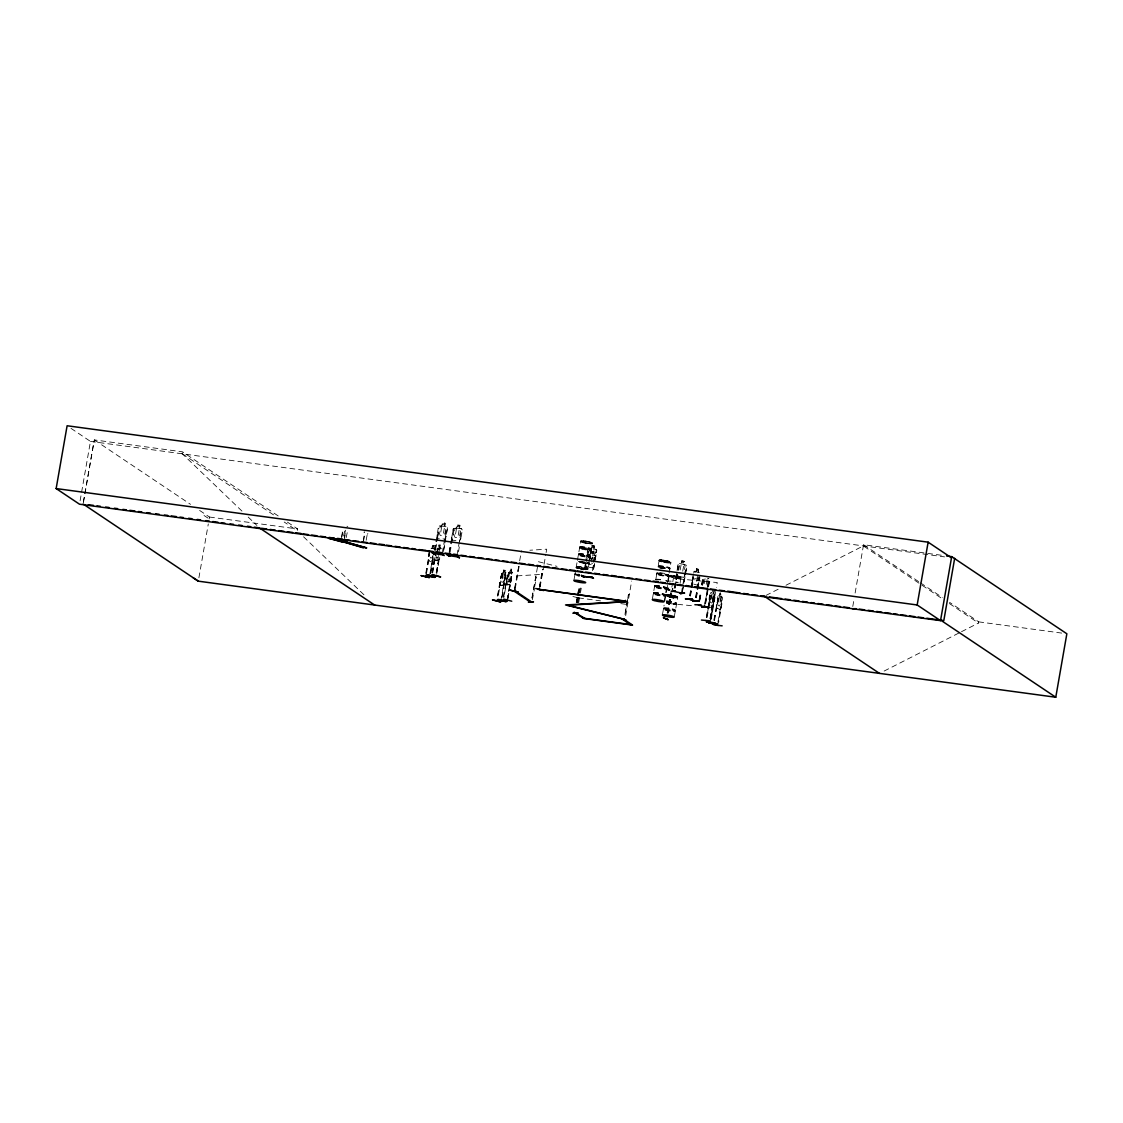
<?xml version="1.0" encoding="UTF-8"?>
<svg xmlns="http://www.w3.org/2000/svg" width="1123" height="1123" viewBox="0 0 1123 1123"><rect width="100%" height="100%" fill="white"/><g stroke="black" fill="none" stroke-linecap="round" stroke-linejoin="round"><path stroke-width="0.75" stroke-dasharray="5 3.75" d="M502.121 597.352L505.996 572.66L503.75 585.097L500.184 585.35L500.198 582.318M708.95 601.83L708.852 605.1C709.483 601.142 707.841 588.705 714.691 594.221L710.929 619.082M720.054 609.564L721.022 606.659L720.054 609.564L716.334 608.09L717.878 596.495M589.477 561.065L592.593 543.097M656.758 573.937L655.748 579.875M664.184 601.268L667.525 582.205M577.84 568.659A6.022 0.786 9.9 0 1 579.749 567.691A6.022 0.786 9.9 0 1 587.947 569.824L589.252 562.904L584.03 562.763M662.079 561.584L659.061 560.18M673 597.478C675.246 598.573 661.096 595.387 667.567 594.755M674.291 616.653L677.731 597.562M579.271 574.709A6.008 0.786 9.9 0 0 574.892 574.737L575.102 573.572M576.113 567.733L577.264 561.079M342.403 532.695L341.392 539.124L342.403 532.695A2.148 1.32 -74.2 0 1 343.259 529.41L343.259 529.41M345.266 532.723L344.143 540.809L345.266 532.723A2.148 1.32 -74.2 0 1 345.505 530.196M363.417 541.047L364.371 534.127A3.215 2.007 -74 0 1 364.315 531.951M363.557 541.104L364.526 534.169A3.215 2.007 -74 0 1 364.161 531.909M80.098 500.816L90.458 441.395L68.489 426.684M83.341 502.276L93.925 441.676M83.439 502.332L94.332 439.907L182.473 451.825L278.686 516.271M241.964 511.091L182.151 453.65L182.473 451.825M198.897 577.798L208.302 523.936M209.173 518.882L209.496 517.043L197.83 509.238M287.432 522.125L297.637 528.961L297.314 530.8L284.217 522.027M425.799 573.306L429.309 553.218M426.094 573.39L430.263 549.751C426.712 553.513 429.014 568.87 433.338 557.724M426.515 573.362L429.73 554.93M432.004 548.557C428.017 548.768 437.563 548.235 433.464 548.445L434.011 545.357L434.082 549.554M429.435 576.394L432.945 556.306M430.306 573.123L433.225 556.376M430.446 573.025L433.366 556.278M434.475 550.312L438.503 526.645L441.704 525.957M430.727 573.095L433.646 556.348M435.219 550.368L437.254 538.647L435.303 550.424M437.549 536.976L439.009 528.596L438.279 528.54M437.633 537.033L439.107 528.652M431.962 572.842L434.882 556.096M432.243 572.912L436.3 549.231L437.142 548.136L440.792 548.024C441.493 550.579 441.016 546.508 439.584 548.066M432.383 572.814L435.864 552.586M432.678 572.884L435.598 556.138M436.468 553.569L438.195 548.178M443.459 551.533L447.558 527.894L446.772 526.645C442.069 527.768 448.175 520.904 442.237 522.869L441.816 526.097L440.132 526.926L439.121 532.695L440.188 535.362L443.009 535.741L444.947 533.481L445.943 527.712L444.624 526.476L445.129 523.36M436.047 560.531L436.215 555.015M437.268 553.527L438.616 544.964L440.286 544.894L439.753 547.982M437.521 560.447L438.489 554.888M438.742 553.442L440.202 544.866M436.215 572.59L439.135 555.843M436.496 572.66L439.416 555.913M436.65 572.562L439.275 557.485M436.636 574.302L439.556 557.555M442.251 553.035L446.336 529.593L447.165 529.705M443.669 549.807L447.417 527.908L446.701 526.743L439.781 525.803L438.588 526.701M449.172 552.263L451.221 540.542M451.502 538.858L453.285 528.638L456.514 527.978L457.019 524.862L460.065 525.297L459.405 528.47L460.725 529.705L459.728 535.474L457.791 537.749L454.983 537.37L453.903 534.688L454.913 528.919L456.598 528.091L457.103 524.988M449.256 552.319L450.716 543.939M451.011 542.269L453.383 528.694L454.59 527.824L461.511 528.765L462.339 529.902L460.584 540.135M450.084 552.432L453.889 530.66L453.06 530.547M457.033 555.043L461.132 531.586L461.96 531.698M458.535 551.856L459.321 546.775M497.475 595.906L500.984 575.804L501.7 575.846L498.191 595.948M497.77 595.976L501.56 573.993L502.29 572.856L505.996 572.66M497.91 595.878L501.686 574.05M503.834 569.712C501.293 579.524 506.262 561.907 504.873 572.828L505.476 573.811L500.816 600.665M501.686 597.38L505.631 575.509M503.343 597.099L507.568 575.299L504.059 597.141M508.438 572.477L512.214 572.183L511.077 581.546L510.053 584.648L506.333 584.858L508.522 572.393L507.736 573.53M503.623 597.169L507.68 573.488M510.67 579.103L509.449 581.63L507.961 581.714L508.607 573.516L509.996 569.221L511.667 569.15L508.901 584.718M507.428 584.802L510.123 569.347M510.979 572.337L511.512 569.235M507.02 600.201L511.681 573.334L511.063 572.351M507.596 598.601L511.835 575.046L507.736 598.503M508.031 598.573L512.214 572.183M514.545 588.55L518.91 565.936M514.825 588.62L519.388 562.483M519.682 560.812L521.437 550.761M515.26 588.592L519.205 566.006L518.489 565.964M531.923 597.969L535.741 576.983M532.091 597.969L537.819 565.08M532.372 599.78L534.52 588.466M534.632 586.866L536.485 577.18L535.573 576.997M539.377 587.006L542.479 569.249M539.658 587.076L542.76 569.319M539.812 586.978L542.914 569.221M540.093 587.048L543.785 565.936M544.079 564.265L545.834 554.215M546.115 552.544L546.704 549.189L529.859 550.242M573.951 580.142L574.906 574.667A6.008 0.786 9.9 0 0 579.3 576.253M575.088 573.572L575.594 570.681M577.404 560.391L580.788 541.075M583.693 540.907L580.619 541.132L582.444 542.156A6.022 0.786 9.9 0 1 585.097 541.286L585.827 541.904L585.041 541.707A5.98 0.786 9.9 0 0 582.43 542.521A5.98 0.786 9.9 0 0 592.284 543.855A5.98 0.786 9.9 0 0 585.055 541.651L585.644 541.525M576.239 602.265L578.949 587.736L576.408 602.251M576.983 602.447L579.679 587.919L578.78 587.75M587.441 543.364L587.792 543.069M577.152 602.447L580.015 586.052M577.882 602.63L579.201 594.502M579.566 592.944L580.661 586.178M586.95 543.378L588.634 543.63L587.287 543.265M584.283 569.642L587.736 549.315L589.014 548.389L596.018 549.344L596.79 550.579L593.281 570.863L596.65 550.579M578.71 602.742L580.044 594.614M580.409 593.056L581.251 588.213L580.423 588.101M585.027 569.698L586.782 559.647M585.111 569.754L586.866 559.703M588.326 551.337L587.161 558.033L588.326 551.337L587.497 551.225M587.806 558.51L588.312 555.618L589.996 554.79M588.817 561.598C591.807 558.58 587.511 552.137 589.603 558.342M591.639 561.977L592.635 556.208L589.757 555.941L590.81 558.875L593.786 556.376L591.288 559.647M590.487 551.604L593.505 552.025L592.944 555.085M593.969 549.063L594.488 545.946L591.47 545.539L591.049 548.768L589.364 549.596L588.354 555.366L589.421 558.047L592.242 558.426L594.165 556.152L595.176 550.382L593.856 549.147L594.362 546.045L591.554 545.666M593.141 562.188L594.151 556.418L592.818 555.183M592.439 570.751L595.569 552.263L596.495 552.432M627.322 601.002L624.781 615.53L628.445 594.558L627.603 599.387M625.693 615.699L631.645 581.068M652.351 599.247L654.709 585.729M659.187 560.18L657.966 567.031A6.008 0.786 9.9 0 1 662.331 567.115A6.008 0.786 9.9 0 1 668.985 568.631M663.539 560.166A6.022 0.786 9.9 0 1 670.824 562.384A6.022 0.786 9.9 0 1 660.886 561.051A6.022 0.786 9.9 0 1 663.539 560.166L669.294 561.332L670.81 562.623A6.022 0.786 9.9 0 1 660.857 561.261A6.022 0.786 9.9 0 1 663.496 560.377L663.946 560.953L663.174 560.826M666.711 562.651L665.251 562.426L666.753 562.286M667.624 581.658L670.993 562.202M662.458 614.632L664.1 605.171M664.816 601.114L667.048 588.298M667.034 588.298L667.553 585.406M668.241 581.363L669.28 575.552L670.964 575.299M667.174 612.99L670.557 593.618M673.688 575.888L674.165 576.408M667.343 613.06L672.509 583.455M672.803 581.77L673.379 578.429L717.232 582.528L716.362 587.554M667.918 613.06L671.301 593.688M668.087 613.13L671.47 593.758M672.003 597.618L673.688 597.871L672.944 597.801M676.018 577.643L676.481 578.092M677.239 569.263L678.152 564.279L681.198 563.844M674.263 587.947L678.152 564.279M674.909 588.143L677.829 571.396M675.035 588.129L677.969 571.382M678.839 566.357L678.25 569.698L678.839 566.357L678.053 566.174M678.615 570.442L679.626 564.672L681.226 563.971L681.731 560.756L684.581 561.416L683.879 564.588L685.128 565.95L684.118 571.719M680.089 583.384L680.973 577.348L670.964 575.271M681.38 593.084L685.774 567.957L686.546 568.14L683.921 583.216M685.114 574.527L686.588 566.287L685.942 564.967L684.047 564.504M682.321 591.596L683.5 584.901M683.781 583.23L686.7 566.273M682.461 591.582L683.626 584.886M699.868 575.79L697.58 585.28L692.4 583.693L693.34 573.755M689.648 595.78L690.827 589.07M691.108 587.399L693.424 573.755M689.887 595.78L691.642 585.743M691.936 584.058L693.102 577.362M690.252 595.962L693.467 577.545M690.491 595.976L693.705 577.545M694.786 572.491L696.063 571.804L696.611 568.589L698.801 569.263L698.253 572.351M696.134 571.804L696.667 568.715M697.411 576.338L696.906 579.229L694.87 578.598M698.085 572.421L698.632 569.333L696.541 568.575M698.492 576.675L696.471 581.7L694.435 581.068L693.789 578.261M695.558 597.604L699.067 577.503M695.783 597.604L699.292 577.517M696.148 597.787L699.657 577.685M696.386 597.801L699.896 577.699M701.707 584.62L702.858 577.966L701.482 586.276M699.096 599.977L700.555 591.596M699.334 599.977L700.794 591.61M701.959 584.915L702.844 579.889L702.563 585.097M699.699 600.159L701.173 591.779M702.338 585.083L703.447 580.072M699.938 600.173L701.398 591.793M702.956 584.128L703.953 578.359M707.223 585.434L708.234 579.665L707.308 578.303L708.922 578.78L707.392 578.219M704.795 603.472L707.42 588.41M707.715 586.725L708.824 581.714L707.364 590.08M704.444 606.827L707.069 591.765M708.178 586.599L709.329 580.015M705.398 603.655L709.483 580.001M705.623 603.669L709.427 581.896L708.585 581.7M706.325 617.201L710.396 593.52M706.606 617.229L710.41 595.457L706.746 617.383M707.027 617.411L712.614 590.094M710.003 618.633L714.13 590.6L713.681 593.688L715.028 595.429M710.171 618.703L713.667 597.661L714.41 597.731M710.508 618.913L714.593 597.169M710.213 622.282L716.067 589.224M711.224 619.11L715.014 597.338L714.312 597.141M713.807 620.177L718.622 595.639L722.089 597.183L722.51 598.405L717.695 625.258M714.228 620.359L717.892 598.433M714.523 620.387L718.608 596.875L720.194 593.07M717.99 621.889L721.794 600.117L722.51 600.314L718.706 622.086M852.778 606.49L853.943 599.766M855.122 593.028L863.559 544.725L943.053 555.478M961.499 631.702L978.512 623.04L978.709 621.861L949.567 602.335M343.638 535.952L344.214 532.681A2.148 1.32 -74.2 0 0 344.607 529.424L344.508 529.396M346.179 537.594L347.189 532.751A2.148 1.32 -74.2 0 0 347.891 530.73M366.168 540.261L367.291 534.169A3.215 2.007 -74 0 0 367.726 533.523M656.941 572.941L656.73 573.755M665.658 595.401L670.192 595.302A6.022 0.786 9.9 0 1 677.478 597.534L677.576 597.464A6.022 0.786 9.9 0 1 667.539 596.187A6.022 0.786 9.9 0 1 670.192 595.302M432.369 560.84L433.478 557.752M439.697 557.289C440.707 561.542 432.495 562.441 434.91 557.513M713.54 603.669L712.572 606.588L708.908 605.016M698.801 582.416L697.58 585.28M433.071 555.324L431.864 557.836L430.418 557.934L430.067 555.506M504.466 579.58L503.258 582.107L501.799 582.191L502.458 574.007L503.427 572.927M676.664 572.59L677.155 575.874L683.795 577.433L685.156 574.513M446.112 536.176L444.652 539.138L437.549 538.156L437.058 534.941L437.577 538.17M459.377 541.019L460.893 538.184M459.433 541.132L460.865 538.17M594.348 564.911L592.874 567.859L585.757 566.876L585.294 563.676M713.105 600.875L711.898 603.037L710.452 602.447L710.115 599.668M677.576 597.001L677.534 597.043A5.98 0.786 9.9 0 1 667.652 595.723A5.98 0.786 9.9 0 1 670.277 594.853A5.98 0.786 9.9 0 1 677.506 597.057L677.52 597.731A6.022 0.786 9.9 0 0 670.15 595.513A6.022 0.786 9.9 0 0 667.511 596.397A6.022 0.786 9.9 0 0 677.436 597.745M502.388 572.884L501.56 573.993M436.342 549.273L438.167 548.08M673.351 576.113L674.305 576.394L673.561 576.127A5.98 0.786 9.9 0 1 680.777 578.331A5.98 0.786 9.9 0 1 670.922 576.997A5.98 0.786 9.9 0 1 673.547 576.127M710.354 593.576L711.14 592.649M587.596 543.518L586.852 543.335L588.41 543.462M584.536 563.367L583.651 563.184M675.4 577.685L677.127 578.12M588.41 562.918L587.526 562.96M669.168 575.566L676.944 577.727M693.705 572.098L694.674 571.242L693.705 572.154M584.999 563.002L584.69 563.339A5.98 0.786 9.9 0 1 577.25 561.43M659.075 560.195L663.539 560.166M666.683 562.286L666.29 562.651M655.664 579.665L661.686 579.847M673.253 597.661L671.877 597.534L673.421 597.773M587.764 549.344L589.042 548.501M587.989 554.425L586.711 555.352L588.017 554.537L595.022 555.394L595.794 556.629M346.923 526.238L347.807 526.448M592.439 543.518L589.659 541.918M589.042 562.988L584.746 563.072M765.886 595.471L779.811 588.396M786.002 585.251L863.348 545.904L942.071 598.629M884.152 671.049L959.94 632.488M677.52 597.113L670.192 595.274M677.506 597.478L665.995 595.499M585.434 541.511L585.223 541.412A6.022 0.786 9.9 0 1 592.383 543.504L589.631 543.504M663.328 560.896L664.17 560.868M665.911 562.258L666.515 562.216M680.889 577.994A6.022 0.786 9.9 0 1 670.95 576.661A6.022 0.786 9.9 0 1 673.603 575.776A6.022 0.786 9.9 0 1 680.889 577.994L679.373 578.078M665.981 595.148L667.525 595.05M670.122 595.892L670.866 596.145L670.094 595.948A5.98 0.786 9.9 0 0 667.483 596.762A5.98 0.786 9.9 0 0 677.337 598.096A5.98 0.786 9.9 0 0 670.108 595.878L670.22 595.962M677.464 597.731L672.986 597.703M684.539 561.416L681.773 560.882M679.359 563.423L685.985 564.953M677.113 575.888L683.837 577.433M434.096 545.371L432.453 545.441L431.948 548.642L432.537 545.469L434.025 545.483M433.675 546.017L432.566 547.098L433.492 547.041M517.043 575.888L542.325 574.316M503.82 585.027L500.184 585.35M507.863 575.369L507.147 575.327M438.012 549.203L439.5 549.119M436.58 557.443L438.054 557.359M434.91 560.475L438.644 560.293M511.246 569.796L510.123 570.877L511.063 570.821M509.407 573.46L510.881 573.39M508.396 579.229L509.87 579.159M506.248 584.844L510.039 584.55M584.844 541.707L585.659 541.819M588.143 543.588L582.444 542.17A6.022 0.786 9.9 0 0 592.383 543.504M664.044 560.826L663.468 560.742A5.98 0.786 9.9 0 1 670.684 562.946A5.98 0.786 9.9 0 1 660.829 561.612A5.98 0.786 9.9 0 1 663.454 560.742L663.511 560.517A6.022 0.786 9.9 0 1 670.782 562.609L666.346 562.342L667.062 562.707M581.489 561.556L582.36 561.682L581.405 561.528M656.478 579.679L657.418 579.665M670.824 596.004L670.234 596.06M692.189 580.394L692.4 583.693M660.871 559.914L662.093 559.998M666.486 562.356L662.079 561.612M666.486 562.567L666.023 562.286M673.365 576.127L673.674 576.338M676.579 577.741L676.046 577.896M679.373 578.092L676.439 577.713M658.654 579.749L655.874 579.735A6.022 0.786 9.9 0 1 660.085 579.917M667.567 594.741L677.604 596.86M668.999 603.542L692.61 605.76M709.483 607.332L712.852 607.655M712.038 593.056L711.041 592.649M718.622 595.639L719.646 596.159L720.166 592.944L721.71 593.576L720.587 603.851L719.38 606.013L717.948 605.423L717.597 602.644M721.163 596.664L722.131 597.085M716.348 604.792L716.334 608.09M583.707 540.879L585.139 541.061A6.022 0.786 9.9 0 1 592.425 543.293A6.022 0.786 9.9 0 1 582.5 541.946A6.022 0.786 9.9 0 1 585.139 541.061M589.631 543.532L588.185 543.321M90.458 441.395L944.569 556.882M459.518 528.386L461.553 528.638L462.213 529.902M455.91 540.556L452.358 540.177L451.867 536.962M209.496 517.043L297.637 528.961M978.709 621.861L1063.397 633.316M628.445 594.558L629.273 594.671M578.612 597.899L600.552 600.875M620.808 603.613L627.546 604.525M590.544 551.702L593.505 552.025M591.203 564.448L588.382 564.069L587.301 561.388M585.855 566.778L592.818 567.747M585.139 541.047L588.227 541.567M587.652 543.195L588.663 543.602M581.714 562.3L583.258 562.595L579.033 561.654M588.213 541.595L590.895 542.241M673.281 595.808L674.712 596.131M538.408 561.725L556.994 566.343M572.898 596.51L577.966 597.773M584.578 563.199L578.036 561.598A6.022 0.786 9.9 0 0 585.476 563.199A6.022 0.786 9.9 0 0 588.929 562.848M367.291 534.169L367.432 534.211A3.215 2.007 -74 0 0 367.881 533.565M694.59 571.242L699.741 572.8M665.897 580.816L666.851 581.138M591.723 563.507L592.621 563.283M675.948 596.495L676.888 596.818M720.264 593.688L721.022 595.092L720.096 594.713M716.488 608.006L720.04 609.452M584.971 562.988L584.844 562.946A6.022 0.786 9.9 0 0 589.182 562.876M204.049 515.513L207.895 518.04M863.559 544.725L918.951 581.826M920.411 582.809L942.267 597.45M949.356 603.514L978.512 623.04M596.762 550.551L595.934 549.414M182.151 453.65L275.5 516.187M94.332 439.907L190.545 504.353M303.547 536.78L364.61 595.415M248.197 517.085L256.928 525.452M439.683 548.094L440.286 549.077M434.531 548.375L434.854 549.512L434.489 548.473M506.291 581.77L506.333 584.858M670.01 589.491A6.022 0.786 9.9 0 1 667.23 588.115A6.022 0.786 9.9 0 1 672.958 588.508M669.813 590.656A6.008 0.786 9.9 0 1 667.048 589.28A6.008 0.786 9.9 0 1 672.747 589.673M669.841 590.249A6.106 0.8 9.9 0 1 667.02 588.859A6.106 0.8 9.9 0 1 672.817 589.252M669.898 589.898A6.106 0.8 9.9 0 1 667.09 588.508A6.106 0.8 9.9 0 1 672.888 588.901M668.452 581.195A6.022 0.786 9.9 0 1 671.203 581.181M675.695 581.868A6.022 0.786 9.9 0 1 678.362 582.528M675.653 582.261A6.106 0.8 9.9 0 1 677.099 582.598M666.332 601.591A6.106 0.8 9.9 0 1 674.839 603.051A6.106 0.8 9.9 0 1 674.853 604.188A6.106 0.8 9.9 0 1 666.346 602.742M666.318 602.012A6.022 0.786 9.9 0 1 674.712 603.444A6.022 0.786 9.9 0 1 674.726 604.581A6.022 0.786 9.9 0 1 666.332 603.135M666.402 601.24A6.106 0.8 9.9 0 1 674.895 602.686A6.106 0.8 9.9 0 1 674.909 603.837A6.106 0.8 9.9 0 1 666.416 602.377M666.529 600.847A6.022 0.786 9.9 0 1 674.909 602.279A6.022 0.786 9.9 0 1 674.923 603.416A6.022 0.786 9.9 0 1 666.543 601.984M656 579.721A6.008 0.786 9.9 0 1 661.7 579.707M665.897 580.647A6.008 0.786 9.9 0 1 667.427 581.265M663.946 568.561A6.106 0.8 9.9 0 1 659.692 567.592M658.738 567.269A6.106 0.8 9.9 0 1 663.146 566.82A6.106 0.8 9.9 0 1 669.743 568.954M659.889 572.73A6.022 0.786 9.9 0 1 668.592 574.695A6.022 0.786 9.9 0 1 662.879 574.723A6.022 0.786 9.9 0 1 657.137 572.73M662.345 568.659A6.008 0.786 9.9 0 1 659.692 567.999M669.589 568.926A6.008 0.786 9.9 0 1 669.589 569.333M665.574 568.449A6.106 0.8 9.9 0 1 658.022 566.441L658.008 566.343A6.106 0.8 9.9 0 1 664.521 566.68A6.106 0.8 9.9 0 1 669.813 568.603M583.244 562.665A6.022 0.786 9.9 0 1 578.106 561.374M583.3 562.356A6.022 0.786 9.9 0 1 579.103 561.402M588.241 562.904A5.98 0.786 9.9 0 1 584.676 563.465M581.602 561.402A5.98 0.786 9.9 0 1 584.648 561.921M579.103 568.603A6.106 0.8 9.9 0 1 578.64 567.157A6.106 0.8 9.9 0 1 588.017 569.291A6.106 0.8 9.9 0 1 580.549 568.926M583.567 569.852A6.022 0.786 9.9 0 1 580.493 569.319M579.496 575.088A6.008 0.786 9.9 0 1 575.902 574.106M575.299 573.811A6.008 0.786 9.9 0 1 575.888 573.306M579.342 575.86A6.106 0.8 9.9 0 1 575.678 574.05M577.868 574.134A6.106 0.8 9.9 0 1 579.314 574.302M579.398 575.509A6.106 0.8 9.9 0 1 575.734 573.699M441.634 527.122L440.623 532.892L443.431 533.271L444.441 527.501L441.634 527.122M438.911 545.581L438.728 546.62L439.683 546.564L439.865 545.525L438.911 545.581M442.757 523.585L442.588 524.623L444.385 524.862L444.568 523.837L442.757 523.585M456.415 529.13L455.405 534.899L458.212 535.278L459.223 529.509L456.415 529.13M457.552 525.592L457.37 526.617L459.181 526.855L459.349 525.831L457.552 525.592M503.244 573.951L502.234 579.721L503.68 579.636L504.69 573.867L503.244 573.951M504.129 570.33L503.946 571.354L504.887 571.298L505.069 570.273L504.129 570.33M590.866 549.807L589.856 555.576L592.663 555.955L593.674 550.186L590.866 549.807M590.951 552.291L590.768 553.316L592.593 553.569L592.762 552.53L590.951 552.291M591.989 546.269L591.821 547.294L593.618 547.533L593.8 546.508L591.989 546.269M681.043 565.009L680.047 570.779L682.7 571.396L683.71 565.627L681.043 565.009M682.152 561.514L681.97 562.539L683.682 562.932L683.865 561.907L682.152 561.514M696.878 569.333L696.695 570.358L698.001 570.765L698.183 569.74L696.878 569.333M705.062 578.696L704.051 584.465L706.114 585.097L707.125 579.328L705.062 578.696M711.898 594.207L710.887 599.977L712.333 600.566L713.344 594.797L711.898 594.207M719.38 597.183L718.383 602.953L719.815 603.542L720.826 597.773L719.38 597.183M591.414 549.975L591.4 550.003A6.106 0.8 9.9 0 1 581.293 548.501A6.106 0.8 9.9 0 1 583.974 547.603A6.106 0.8 9.9 0 1 591.358 549.863M505.911 575.58L505.196 575.538L505.911 575.58M710.831 595.639L710.115 595.429L710.831 595.639M670.993 576.422A6.022 0.786 9.9 0 0 680.931 577.769A6.022 0.786 9.9 0 0 673.646 575.552A6.022 0.786 9.9 0 0 670.993 576.422M667.595 595.878A6.022 0.786 9.9 0 0 677.534 597.225A6.022 0.786 9.9 0 0 670.249 594.993A6.022 0.786 9.9 0 0 667.595 595.878M665.125 610.07A6.022 0.786 9.9 0 0 675.049 611.417A6.022 0.786 9.9 0 0 667.764 609.185A6.022 0.786 9.9 0 0 665.125 610.07M665.139 609.663A6.106 0.8 9.9 0 0 675.19 611.024A6.106 0.8 9.9 0 0 667.82 608.778A6.106 0.8 9.9 0 0 665.139 609.663M665.335 608.905A6.022 0.786 9.9 0 0 675.246 610.252A6.022 0.786 9.9 0 0 667.974 608.034A6.022 0.786 9.9 0 0 665.335 608.905M665.209 609.312A6.106 0.8 9.9 0 0 675.26 610.673A6.106 0.8 9.9 0 0 667.876 608.413A6.106 0.8 9.9 0 0 665.209 609.312M658.471 574.934A6.022 0.786 9.9 0 0 668.396 576.267A6.022 0.786 9.9 0 0 661.11 574.05A6.022 0.786 9.9 0 0 658.471 574.934M658.485 574.527A6.106 0.8 9.9 0 0 668.536 575.888A6.106 0.8 9.9 0 0 661.166 573.628A6.106 0.8 9.9 0 0 658.485 574.527M658.555 574.176A6.106 0.8 9.9 0 0 668.606 575.523A6.106 0.8 9.9 0 0 661.222 573.277A6.106 0.8 9.9 0 0 658.555 574.176M659.889 566.834A6.022 0.786 9.9 0 0 669.799 568.182A6.022 0.786 9.9 0 0 662.528 565.964A6.022 0.786 9.9 0 0 659.889 566.834M655.032 594.685A6.022 0.786 9.9 0 0 664.942 596.032A6.022 0.786 9.9 0 0 657.671 593.814A6.022 0.786 9.9 0 0 655.032 594.685M655.046 594.278A6.106 0.8 9.9 0 0 665.097 595.639A6.106 0.8 9.9 0 0 657.713 593.393A6.106 0.8 9.9 0 0 655.046 594.278M656.253 587.357A6.106 0.8 9.9 0 0 666.304 588.719A6.106 0.8 9.9 0 0 658.92 586.459A6.106 0.8 9.9 0 0 656.253 587.357M655.228 593.534A6.022 0.786 9.9 0 0 665.139 594.867A6.022 0.786 9.9 0 0 657.867 592.649A6.022 0.786 9.9 0 0 655.228 593.534M656.239 587.764A6.022 0.786 9.9 0 0 666.15 589.098A6.022 0.786 9.9 0 0 658.878 586.88A6.022 0.786 9.9 0 0 656.239 587.764M655.102 593.927A6.106 0.8 9.9 0 0 665.153 595.288A6.106 0.8 9.9 0 0 657.783 593.028A6.106 0.8 9.9 0 0 655.102 593.927M656.309 586.992A6.106 0.8 9.9 0 0 666.36 588.354A6.106 0.8 9.9 0 0 658.99 586.108A6.106 0.8 9.9 0 0 656.309 586.992M656.436 586.599A6.022 0.786 9.9 0 0 666.36 587.933A6.022 0.786 9.9 0 0 659.075 585.715A6.022 0.786 9.9 0 0 656.436 586.599M580.072 555.843A6.022 0.786 9.9 0 0 589.996 557.176A6.022 0.786 9.9 0 0 582.725 554.959A6.022 0.786 9.9 0 0 580.072 555.843M580.086 555.436A6.106 0.8 9.9 0 0 590.136 556.797A6.106 0.8 9.9 0 0 582.767 554.537A6.106 0.8 9.9 0 0 580.086 555.436M580.282 554.678A6.022 0.786 9.9 0 0 590.193 556.011A6.022 0.786 9.9 0 0 582.921 553.793A6.022 0.786 9.9 0 0 580.282 554.678M581.293 548.908A6.022 0.786 9.9 0 0 591.203 550.242A6.022 0.786 9.9 0 0 583.932 548.024A6.022 0.786 9.9 0 0 581.293 548.908M580.156 555.071A6.106 0.8 9.9 0 0 590.207 556.432A6.106 0.8 9.9 0 0 582.823 554.186A6.106 0.8 9.9 0 0 580.156 555.071M581.363 548.15A6.106 0.8 9.9 0 0 591.414 549.498A6.106 0.8 9.9 0 0 584.044 547.252A6.106 0.8 9.9 0 0 581.363 548.15M581.489 547.743A6.022 0.786 9.9 0 0 591.4 549.091A6.022 0.786 9.9 0 0 584.128 546.859A6.022 0.786 9.9 0 0 581.489 547.743M577.91 567.901A6.106 0.8 9.9 0 0 587.961 569.263A6.106 0.8 9.9 0 0 580.591 567.003A6.106 0.8 9.9 0 0 577.91 567.901M578.036 567.494A6.022 0.786 9.9 0 0 587.961 568.842A6.022 0.786 9.9 0 0 580.689 566.624A6.022 0.786 9.9 0 0 578.036 567.494"/><path stroke-width="1.5" d="M946.507 555.941L951.686 556.643L940.527 620.626L79.494 504.199L56.15 488.561L67.113 425.757L928.131 542.17L951.476 557.822M430.221 576.45C425.926 579.005 424.887 574.639 426.01 576.717M425.926 576.703L426.094 575.79M427.428 574.695L435.317 577.208M431.962 575.243L431.723 576.141M514.741 590.136L514.334 591.161L514.685 590.136M514.811 591.133L515.05 590.235M515.331 591.035L513.548 590.796L530.056 601.844L531.839 602.082L515.331 591.035L515.471 590.249M625.371 600.44L625.385 601.324L625.525 600.538M699.292 600.833L692.723 601.114M704.584 605.901L704.374 606.813M705.118 607.038L704.36 605.929L704.809 607.01M717.386 623.827L708.936 622.984M852.385 608.708L855.979 608.68M940.527 620.626L917.168 604.974L928.131 542.17M954.676 558.299L943.811 620.584L940.709 620.163L1055.774 697.243L1066.85 633.779L951.686 556.643M421.167 575.594L429.421 577.601L421.195 575.678M500.577 601.956L492.576 599.808M427.33 575.116L435.331 577.194M509.828 590.08L518.04 592.102M506.698 601.507L498.486 599.471L506.922 601.437M709.694 620.808L701.44 620.05M717.415 623.812L708.922 623.026M692.147 599.106L685.353 598.854L692.47 599.149M694.884 604.707L701.271 604.946M668.087 619.629L663.356 617.748L668.059 619.685M671.512 591.428L675.456 591.035L671.54 591.386M434.475 554.383L432.018 552.67L434.952 554.313M449.733 556.32L446.842 554.664M447.235 554.706L449.312 556.32M583.707 577.068L581.251 575.355L583.763 576.997M576.646 613.874L574.232 612.232M341.869 541.932L328.295 538.184L343.427 541.96M343.666 541.833L363.22 547.827M345.996 541.974L346.698 542.283M343.863 542.016L344.649 542.212M346.53 542.269L366.73 547.856L365.944 547.659M492.52 599.879L500.591 601.942M518.236 592.088L509.828 590.108M366.28 547.884L332.815 538.24L346.698 541.988M584.1 577.054L581.742 575.467M533.186 601.788L528.343 602.125L533.481 601.858M713.147 623.518L718.201 625.455M496.563 600.931L501.532 600.707M431.316 576.183L436.047 576.029M684.609 593.098L680.243 593.534L684.132 593.042M426.193 575.341L434.433 577.362M497.587 599.598L505.617 601.563M567.129 605.339L626.831 601.619L565.529 604.932L623.841 619.236L632.572 625.09L583.637 618.478L574.906 612.625L584.929 618.394M440.413 576.829L432.425 574.878M535.727 588.48L543.672 590.572M539.321 589.617L539.293 589.491M511.751 601.226L503.806 599.106M532.021 602.321L531.249 602.139M574.302 612.849L575.369 613.046L574.667 612.877M578.163 613.018L572.912 613.214L577.699 612.919M666.079 618.731L667.16 618.899L666.234 618.745M709.582 622.872L710.283 622.928M507.442 600.286L503.188 600.426M701.721 606.841L708.711 607.192M692.709 601.058L699.236 601.226M442.897 554.902L434.011 553.695M448.498 555.59L457.735 556.896M582.949 576.267L592.186 577.573M575.86 613.144L576.661 613.256M714.916 622.886L706.409 622.072L714.663 622.858M713.007 623.869L707.967 621.875M712.642 623.77L708.276 621.903M713.947 624.935L722.159 625.834M624.177 619.742L624.992 619.798L624.051 619.714M698.38 604.988L705.132 607.038M695.895 601.156L689.662 599.303M56.15 488.561L917.168 604.974M88.324 504.718L93.434 505.364M96.971 505.883L100.34 506.291M105.604 507.049L108.987 507.47M114.251 508.228L117.634 508.635M122.898 509.393L126.281 509.814M129.805 510.319L134.928 510.979M138.452 511.498L141.835 511.92M147.085 512.664L150.482 513.085M155.732 513.829L159.129 514.264M164.365 514.994L167.776 515.429M171.286 515.934L176.423 516.608M179.919 517.099L183.344 517.549M188.566 518.264L191.977 518.714M197.199 519.444L200.624 519.879M205.846 520.609L209.271 521.058M212.752 521.535L217.918 522.223M221.399 522.714L224.839 523.164M230.033 523.88L233.486 524.329M238.68 525.045L242.119 525.508M247.313 526.21L250.766 526.673M254.233 527.15L259.413 527.852M261.42 528.259L266.628 528.975M270.096 529.438L275.289 530.14M278.757 530.603L283.965 531.319M287.432 531.783L292.64 532.484M295.826 532.779L301.034 533.481M303.042 533.888L308.249 534.59M311.717 535.067L316.911 535.769M320.378 536.233L325.586 536.934M329.053 537.412L334.261 538.114M337.462 538.394L342.655 539.11M344.663 539.517L349.871 540.219M353.338 540.696L358.532 541.398M361.999 541.862L367.207 542.563M370.408 542.858L375.882 543.743M379.083 544.023L384.277 544.725M386.284 545.146L391.492 545.848M394.959 546.325L400.153 547.027M403.62 547.491L408.828 548.192M412.029 548.487L415.763 549.133M419.23 549.596L425.898 550.354M427.905 550.775L433.113 551.477M436.58 551.94L441.774 552.656M445.241 553.12L450.449 553.821M453.65 554.116L457.384 554.762M460.851 555.225L466.059 555.927M469.526 556.404L474.734 557.106M478.201 557.57L483.395 558.271M486.863 558.749L492.071 559.451M495.271 559.745L499.005 560.391M502.472 560.854L507.68 561.556M511.147 562.033L516.355 562.735M519.823 563.199L525.017 563.9M528.217 564.195L533.692 565.08M536.892 565.36L540.626 566.02M544.094 566.483L549.301 567.185M552.769 567.662L557.977 568.364M561.444 568.828L566.638 569.529M569.838 569.824L575.046 570.526M577.054 570.933L582.247 571.649M585.715 572.112L590.923 572.814M594.39 573.292L599.598 573.993M603.065 574.457L608.259 575.158M611.459 575.453L616.667 576.155M618.675 576.562L623.869 577.264M627.336 577.741L632.544 578.443M636.011 578.906L641.219 579.622M644.686 580.086L649.88 580.788M653.081 581.082L658.289 581.784M660.296 582.191L665.49 582.893M668.957 583.37L674.165 584.072M677.632 584.536L682.84 585.237M686.027 585.532L691.501 586.417M694.702 586.697L699.91 587.413M701.917 587.82L707.111 588.522M710.578 588.999L715.786 589.701M719.253 590.165L724.461 590.866M727.648 591.161L740.057 592.986M743.538 593.449L748.732 594.151M752.199 594.629L757.407 595.33M760.875 595.794L764.342 596.257M769.522 596.959L781.636 598.601M785.075 599.064L790.283 599.78M793.722 600.229L798.93 600.945M802.355 601.409L807.563 602.125M811.003 602.574L814.484 603.051M817.909 603.5L823.131 604.23M826.556 604.679L831.778 605.395M835.203 605.844L840.425 606.574M843.836 607.01L849.072 607.74M859.39 609.115L864.626 609.845M868.037 610.28L873.273 611.024M876.67 611.445L881.92 612.189M885.317 612.625L890.567 613.369M893.95 613.79L897.488 614.309M900.941 614.772L906.121 615.474M909.504 615.895L914.768 616.639M918.151 617.06L923.415 617.818M926.784 618.226L938.982 619.924M459.082 557.64L456.471 556.039L459.419 557.696M591.063 576.661L593.477 578.247M592.102 577.559L583.244 576.38M593.393 578.373L591.4 576.717M624.907 601.002L537.959 589.238L625.385 601.324M583.146 618.155L632.095 624.767M193.17 577.784L198.308 581.167L1055.774 697.243M431.611 576.267L431.962 575.509M695.516 601.128L689.101 599.149M682.208 593.253L673.477 591.302M568.056 605.283L622.97 618.941L622.058 618.998L630.312 624.528M434.433 577.419L425.982 575.299M497.377 599.556L505.813 601.675M432.201 574.779L440.623 576.955M331.327 538.099L345.056 541.974L330.597 538.24M343.835 541.96L330.246 538.226M344.157 542.198L364.049 547.631M701.65 606.911L708.459 607.122M705.735 620.556L710.705 622.465M626.367 620.598L623.812 618.998L626.325 620.528M456.612 555.983L459.461 557.766M441.788 553.962L444.245 555.576M764.075 596.088L879.506 673.407M259.68 528.035L374.843 605.171M83.144 504.016L198.308 581.167M684.258 593L680.384 593.505M664.114 615.881A6.022 0.786 9.9 0 0 674.039 617.229A6.022 0.786 9.9 0 0 666.753 614.997A6.022 0.786 9.9 0 0 664.114 615.881M654.007 600.496A6.022 0.786 9.9 0 0 663.932 601.844A6.022 0.786 9.9 0 0 656.646 599.612A6.022 0.786 9.9 0 0 654.007 600.496M575.608 581.405A6.022 0.786 9.9 0 0 585.546 582.739A6.022 0.786 9.9 0 0 578.261 580.521A6.022 0.786 9.9 0 0 575.608 581.405"/></g></svg>
